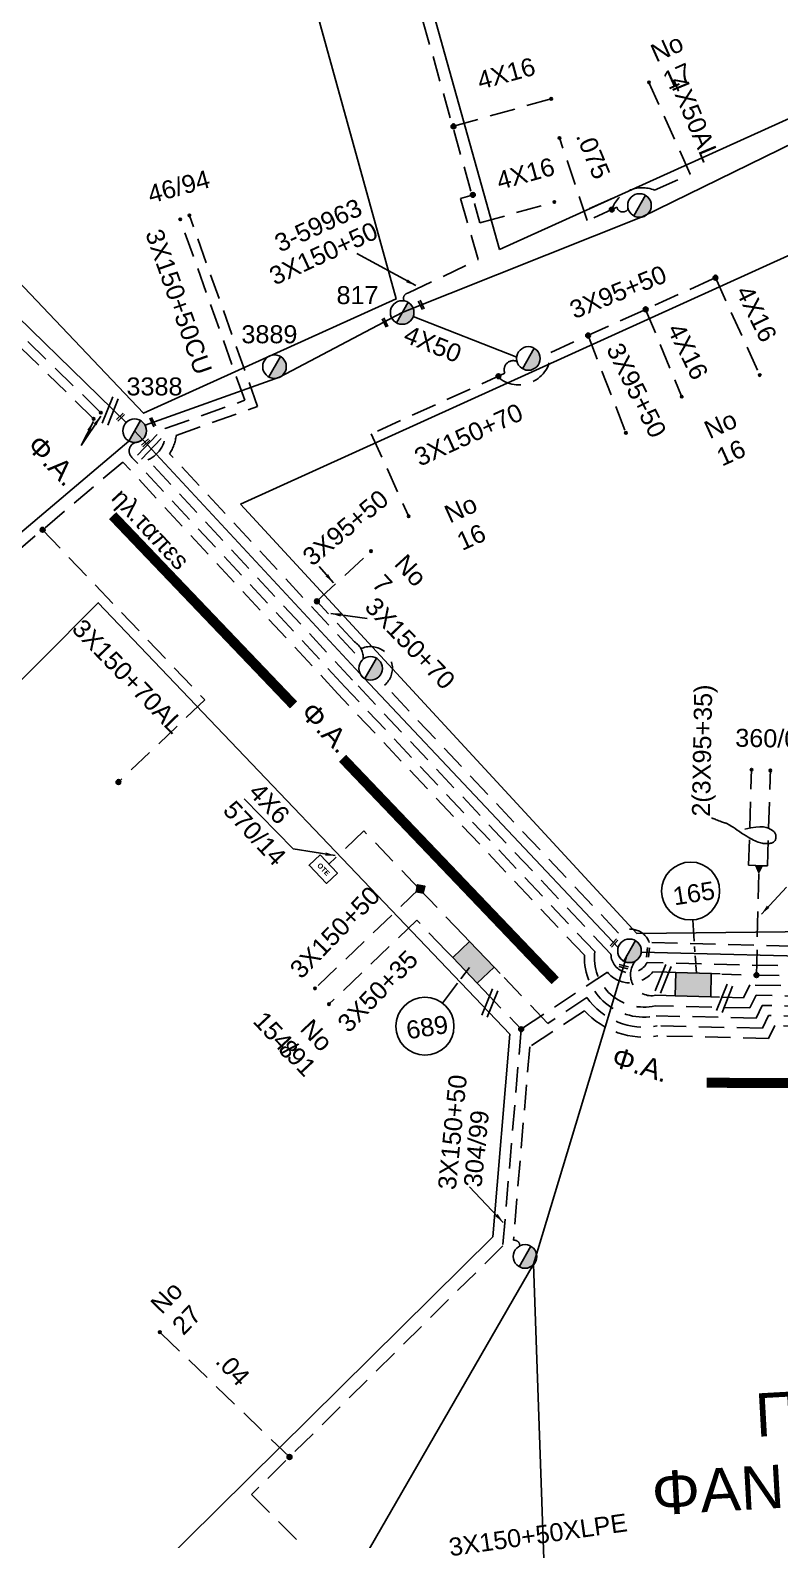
# Model space of a CAD drawing. Header units: millimetres. Extents: x 771 to 3391, y 686 to 1835.
# Drawn here: x 2291.1 to 2366, y 1156 to 1306.9 of the extents above; entities that cross this region are included whole.
import ezdxf

# ---------------------------------------------------------------- set-up
doc = ezdxf.new("R2010")
doc.units = ezdxf.units.MM
doc.linetypes.add('DASHED', pattern=[19.05, 12.7, -6.35])
for name, color, linetype in [('Link Box 4 Διευθύνσεων', 7, 'Continuous'), ('Pillar OTE', 7, 'Continuous'), ('Άγνωστα', 7, 'Continuous'), ('Γυμνά εναέρια ΧΤ και ΦΟΠ (3Φ)   4x50+16AL', 7, 'Continuous'), ('Εναέρια παροχή ΧΤ 4x16', 7, 'SYN_LINE'), ('Επιγραφές - Σχήματα', 7, 'Continuous'), ('Καλωδια Χ.Τ 3x95+35', 7, 'DASHED'), ('Καλωδια Χ.Τ. 3x50+35', 7, 'Continuous'), ('Καλωδια ΧΤ  3X95+50', 7, 'Continuous'), ('Καλώδια ΧΤ   3x150+50CU', 7, 'DASHED'), ('Καλώδια ΧΤ   3x150+70AL', 7, 'DASHED'), ('Μηχανική τομή', 7, 'Continuous'), ('Στύλος ΦΜ', 7, 'Continuous'), ('Στύλος ΦΜ @ 1', 7, 'Continuous'), ('Συνδέσεις', 7, 'Continuous'), ('Τομή', 7, 'Continuous'), ('Υπόβαθρο ΔΕΗ', 7, 'Continuous'), ('Υπόγεια Καλώδια Δικτύου ΧΤ   .04', 7, 'DASHED'), ('Υπόγεια Καλώδια Δικτύου ΧΤ   .075', 7, 'DASHED'), ('Υπόγεια Καλώδια Δικτύου ΧΤ   .15', 7, 'DASHED'), ('Υπόγεια καλώδια Παροχών ΧΤ   4x16AL', 7, 'DASHED'), ('Υπόγεια καλώδια Παροχών ΧΤ   4x50AL', 7, 'DASHED'), ('Υπόγεια καλώδια Παροχών ΧΤ   4x6', 7, 'DASHED')]:
    doc.layers.add(name, color=color, linetype=linetype)
doc.styles.add('arial', font='ARIAL.TTF')
doc.styles.get("Standard").update_dxf_attribs({"font": 'ARIAL.TTF'})
doc.linetypes.add('SYN_LINE', pattern='A,0.5,-0.0001,["/\\/\\/\\/",Standard,S=0.1,R=0,X=0,Y=-0.05],-0.25', length=0.7501)
doc.dimstyles.new('ISO-25', dxfattribs={"dimtxt": 2.5, "dimasz": 2.5, "dimexe": 1.25, "dimexo": 0.625, "dimtad": 1, "dimtxsty": 'Standard', "dimcen": 2.5, "dimadec": 0, "dimazin": 0, "dimtfac": 1, "dimtmove": 0, "dimatfit": 3, "dimfxl": 1, "dimarcsym": 0})

# ---------------------------------------------------------------- blocks, each defined once
blk = doc.blocks.new('LINK BOX 4 ΑΝΑΧΩΡΗΣΕΩΝ')
at = {"layer": 'Link Box 4 Διευθύνσεων', "ltscale": 40}
blk.add_hatch(color=256, dxfattribs=at).paths.add_polyline_path([(-3.54, 0), (-3.54, -4.67), (3.54, -4.67), (3.54, 0)])
for p, q in [((-3.54, 0), (-5.33, 0)), ((5.33, 0), (3.54, 0)), ((-3.54, -4.67), (-5.33, -4.67)), ((5.33, -4.67), (3.54, -4.67))]:
    blk.add_line(p, q, dxfattribs=at)
blk.add_lwpolyline([(-3.54, -4.67), (-3.54, 0), (3.54, 0), (3.54, -4.67)], close=True, dxfattribs=at)
blk = doc.blocks.new('ΥΠΑΡΧΩΝ ΤΣΙΜΕΝΤΕΝΙΟΣ ΣΤΥΛΟΣ')
at = {"layer": 'Στύλος ΦΜ'}
blk.add_hatch(color=7, dxfattribs=at).paths.add_polyline_path([(-1.29, -2.28, 0.574793), (2.62, 0, 0.268822), (1.3, 2.27)])
at = {"layer": 'Στύλος ΦΜ', "color": 7}
blk.add_line((-1.29, -2.28), (1.3, 2.27), dxfattribs=at)
blk.add_circle((0, 0), 2.62, dxfattribs=at)
at = {"layer": 'Στύλος ΦΜ', "flags": 4}
for tag, p in [('ΑΡΙΘΜΟΣ', (-4.68, 8.05)), ('ΤΥΠΟΣ', (-4.91, 3.03))]:
    blk.add_attdef(tag, p, '', height=4, dxfattribs=at)
blk = doc.blocks.new('_ΣΥΝΔΕΣΗ')
at = {"layer": 'Συνδέσεις', "linetype": 'SYN_LINE', "ltscale": 40}
blk.add_hatch(color=256, dxfattribs=at).paths.add_polyline_path([(0.5, -0.01, 1), (-0.5, -0.01, 1)])
at = {"layer": 'Συνδέσεις'}
blk.add_circle((0, -0.01), 0.5, dxfattribs=at)
blk = doc.blocks.new('ΜΗΧΑΝΙΚΗ ΤΟΜΗ')
at = {"layer": 'Μηχανική τομή', "ltscale": 40}
for p, q in [((-1.89, 0.78), (1.89, 0.78)), ((1.89, 0), (-1.89, 0))]:
    blk.add_line(p, q, dxfattribs=at)
blk = doc.blocks.new('ΤΟΜΗ')
at = {"layer": 'Τομή', "ltscale": 40}
for p, q in [((-5.68, 0), (5.68, 0)), ((5.68, -2.33), (-5.68, -2.33))]:
    blk.add_line(p, q, dxfattribs=at)
blk = doc.blocks.new('TSONTA XT1')
at = {"ltscale": 40}
h = blk.add_hatch(color=256, dxfattribs=at)
h.dxf.hatch_style = 1
h.paths.add_polyline_path([(595.96, 2487.66), (597.07, 2488.77), (595.96, 2489.87), (594.85, 2488.77)])
blk.add_lwpolyline([(594.85, 2488.77), (595.96, 2489.87), (597.07, 2488.77), (595.96, 2487.66)], close=True, dxfattribs=at)
blk = doc.blocks.new('PILLAR ΟΤΕ')
at = {"layer": 'Pillar OTE', "ltscale": 40}
blk.add_lwpolyline([(-3.31, 2.02), (3.39, 2.02), (3.39, -1.99), (-3.31, -1.99)], close=True, dxfattribs=at)
at = {"layer": 'Pillar OTE', "insert": (-1.81, 0.71), "char_height": 1.3575, "width": 109.961, "attachment_point": 1}
blk.add_mtext('{\\fArial|b1|i0|c161|p34;OTE}', dxfattribs=at)

msp = doc.modelspace()

# ---------------------------------------------------------------- hatches: boundary and pattern name
at = {"layer": 'Καλώδια ΧΤ   3x150+50CU', "linetype": 'DASHED', "ltscale": 0.2}
h = msp.add_hatch(color=256, dxfattribs=at)
h.dxf.hatch_style = 1
h.paths.add_polyline_path([(2364.20894, 1223.41581), (2363.56836, 1223.43556), (2363.85727, 1222.74172)])

# ---------------------------------------------------------------- linework, layer by layer
at = {"color": 85, "const_width": 1}
for points in [[(2299.34158, 1258.3949), (2317.4086, 1239.4784)], [(2322.30549, 1234.14684), (2343.54004, 1211.91387)], [(2358.66057, 1201.72077), (2393.73994, 1201.62395)]]:
    msp.add_lwpolyline(points, dxfattribs=at)
at = {"layer": 'Pillar OTE', "ltscale": 40}
msp.add_lwpolyline([(2364.20894, 1223.41581), (2363.85727, 1222.74172), (2363.56836, 1223.43556), (2364.20894, 1223.41581)], dxfattribs=at)
at = {"layer": 'Άγνωστα', "color": 5}
msp.add_lwpolyline([(2329.36509, 1278.30485), (2339.68965, 1274.24347)], dxfattribs=at)
at = {"layer": 'Άγνωστα'}
msp.add_lwpolyline([(2362.4644, 1227.05236), (2363.05981, 1227.19836), (2363.56147, 1227.27878), (2363.97905, 1227.30432), (2364.32226, 1227.28565), (2364.60077, 1227.23348), (2364.8243, 1227.15849), (2365.00252, 1227.07137), (2365.14512, 1226.9828), (2365.26065, 1226.90141), (2365.35297, 1226.82748), (2365.42481, 1226.75922), (2365.47888, 1226.69486), (2365.51791, 1226.63261), (2365.54462, 1226.57067), (2365.56171, 1226.50727), (2365.57192, 1226.44062), (2365.57741, 1226.3695), (2365.57817, 1226.29498), (2365.57363, 1226.21868), (2365.56325, 1226.14225), (2365.54645, 1226.06731), (2365.52267, 1225.99549), (2365.49136, 1225.92844), (2365.45196, 1225.86777), (2365.40407, 1225.81476), (2365.348, 1225.76928), (2365.28423, 1225.73082), (2365.21325, 1225.69888), (2365.13553, 1225.67295), (2365.05155, 1225.65254), (2364.96179, 1225.63714), (2364.86674, 1225.62626), (2364.76678, 1225.61957), (2364.66199, 1225.61747), (2364.55237, 1225.62056), (2364.43791, 1225.6294), (2364.31861, 1225.6446), (2364.19444, 1225.66673), (2364.06542, 1225.69638), (2363.93152, 1225.73412), (2363.79257, 1225.78055), (2363.64766, 1225.83626), (2363.49572, 1225.90183), (2363.33566, 1225.97785), (2363.1664, 1226.06491), (2362.98687, 1226.1636), (2362.79598, 1226.27452), (2362.59266, 1226.39824), (2362.37695, 1226.53447), (2362.15343, 1226.67934), (2361.9278, 1226.8281), (2361.70577, 1226.97598), (2361.49304, 1227.11823), (2361.29532, 1227.2501), (2361.11831, 1227.36682), (2360.96771, 1227.46365), (2360.84717, 1227.53734), (2360.75212, 1227.59075), (2360.67593, 1227.62828), (2360.61198, 1227.65431), (2360.55362, 1227.67323), (2360.49423, 1227.68941), (2360.42718, 1227.70725), (2360.34584, 1227.73114), (2360.24558, 1227.76432), (2360.1297, 1227.80554), (2360.00352, 1227.85241), (2359.87235, 1227.90255), (2359.74149, 1227.95355), (2359.61625, 1228.00303), (2359.50194, 1228.04861), (2359.40387, 1228.08789), (2359.32602, 1228.11907), (2359.26709, 1228.14262), (2359.22444, 1228.15962), (2359.19544, 1228.17114), (2359.17747, 1228.17824), (2359.16789, 1228.18199), (2359.16407, 1228.18346), (2359.16338, 1228.18371)], dxfattribs=at)
at = {"layer": 'Άγνωστα', "linetype": 'Continuous', "ltscale": 0.2}
msp.add_lwpolyline([(2341.37661, 1183.6089), (2342.48617, 1151.28368), (2359.34394, 1134.88444)], dxfattribs=at)
at = {"layer": 'Γυμνά εναέρια ΧΤ και ΦΟΠ (3Φ)   4x50+16AL', "color": 151, "linetype": 'Continuous', "ltscale": 0.2}
msp.add_lwpolyline([(2247.27158, 1324.51129), (2256.41309, 1312.95782), (2285.72418, 1282.2959), (2300.69562, 1267.69801)], dxfattribs=at)
at = {"layer": 'Γυμνά εναέρια ΧΤ και ΦΟΠ (3Φ)   4x50+16AL', "color": 5, "linetype": 'Continuous', "ltscale": 0.2}
msp.add_lwpolyline([(2302.57665, 1267.43271), (2316.02033, 1272.22373), (2328.25627, 1278.69423), (2352.23586, 1288.24413), (2387.34577, 1305.44032)], dxfattribs=at)
at = {"layer": 'Γυμνά εναέρια ΧΤ και ΦΟΠ (3Φ)   4x50+16AL', "color": 30, "linetype": 'Continuous', "ltscale": 0.2}
for points in [[(2186.19674, 1154.48385), (2193.82957, 1161.12042), (2212.33112, 1179.91729), (2238.86191, 1206.61296), (2261.48783, 1229.82608), (2277.61745, 1246.09651), (2300.95784, 1265.85131)], [(2352.12484, 1214.76834), (2373.27296, 1214.22884), (2403.58318, 1208.13172)]]:
    msp.add_lwpolyline(points, dxfattribs=at)
at = {"layer": 'Γυμνά εναέρια ΧΤ και ΦΟΠ (3Φ)   4x50+16AL', "color": 62, "linetype": 'Continuous', "ltscale": 0.2}
msp.add_lwpolyline([(2301.54114, 1266.87449), (2324.45976, 1242.14733), (2349.8284, 1215.24959)], dxfattribs=at)
at = {"layer": 'Γυμνά εναέρια ΧΤ και ΦΟΠ (3Φ)   4x50+16AL', "color": 6, "linetype": 'Continuous', "ltscale": 0.2}
msp.add_lwpolyline([(2248.92846, 1075.3273), (2261.4972, 1089.95833), (2297.5216, 1125.6236), (2322.9778, 1151.65353), (2341.37661, 1183.6089), (2350.69594, 1214.45221)], dxfattribs=at)
at = {"layer": 'Καλωδια Χ.Τ 3x95+35', "color": 62, "linetype": 'DASHED', "ltscale": 0.2}
for points in [[(2363.56836, 1223.43556), (2362.84942, 1223.45773), (2363.14677, 1233.102)], [(2364.20894, 1223.41581), (2364.72934, 1223.39977), (2365.02853, 1233.10347)]]:
    msp.add_lwpolyline(points, dxfattribs=at)
at = {"layer": 'Καλωδια Χ.Τ. 3x50+35', "color": 133, "linetype": 'DASHED', "ltscale": 0.2}
msp.add_lwpolyline([(2332.68859, 1214.87079), (2329.72844, 1217.96951), (2320.94157, 1209.57558)], dxfattribs=at)
at = {"layer": 'Καλωδια ΧΤ  3X95+50', "color": 5, "linetype": 'DASHED', "ltscale": 0.2}
msp.add_lwpolyline([(2337.78185, 1272.29164, 0.65845412), (2343.09232, 1274.70429), (2359.53879, 1282.17626)], format="xyb", dxfattribs=at)
msp.add_lwpolyline([(2346.82167, 1276.39861), (2350.57712, 1266.72147)], dxfattribs=at)
at = {"layer": 'Καλωδια ΧΤ  3X95+50', "color": 62, "linetype": 'DASHED', "ltscale": 0.2}
msp.add_lwpolyline([(2319.74362, 1249.83735), (2325.21329, 1254.91295)], dxfattribs=at)
at = {"layer": 'Καλώδια ΧΤ   3x150+50CU', "color": 1, "linetype": 'DASHED', "ltscale": 0.2}
for points in [[(2297.41664, 1268.09558), (2284.2996, 1280.88534), (2254.89936, 1311.64052), (2247.42231, 1321.09038, -0.605559083), (2242.76254, 1328.25628), (2261.4453, 1346.48936, -0.745850213), (2271.60416, 1350.02995)], [(2433.84277, 1212.97576), (2446.13832, 1224.69563), (2415.82495, 1256.47952), (2374.29007, 1217.2569, 0.603707873), (2370.97685, 1215.28774), (2352.92005, 1215.74838, 0.506022439), (2349.8594, 1216.67517), (2326.50652, 1241.4687, 1.053469912), (2323.53407, 1244.64421), (2305.03148, 1264.58331, 0.118409292), (2305.69167, 1266.41962), (2313.81476, 1269.31451), (2307.01412, 1288.39725)]]:
    msp.add_lwpolyline(points, format="xyb", dxfattribs=at)
at = {"layer": 'Καλώδια ΧΤ   3x150+50CU', "color": 85, "linetype": 'DASHED', "ltscale": 0.2}
for points in [[(2298.14271, 1268.71527), (2284.97518, 1281.55427), (2255.61721, 1312.26522), (2247.33227, 1322.73614, -0.784269342), (2245.18052, 1328.51909), (2263.14357, 1346.03303, -0.763394682), (2270.06629, 1349.34939)], [(2432.97822, 1213.88277), (2444.54912, 1224.91192), (2415.78621, 1255.06752), (2375.1902, 1216.73151, -0.510889366), (2373.37591, 1213.23415), (2352.70777, 1213.75338, -0.780017763), (2349.10046, 1214.56395), (2323.30757, 1241.94802), (2302.86552, 1263.97715, 0.336684257), (2304.58637, 1267.08732), (2312.5371, 1269.92078), (2306.07215, 1288.06155)]]:
    msp.add_lwpolyline(points, format="xyb", dxfattribs=at)
at = {"layer": 'Καλώδια ΧΤ   3x150+50CU', "color": 6, "linetype": 'DASHED', "ltscale": 0.2}
msp.add_lwpolyline([(2328.44097, 1279.85836, -0.522983782), (2328.90474, 1280.65146), (2335.83084, 1283.97703), (2334.07987, 1290.10167), (2335.23511, 1290.42735)], format="xyb", dxfattribs=at)
at = {"layer": 'Καλώδια ΧΤ   3x150+50CU', "linetype": 'DASHED', "ltscale": 0.2}
msp.add_lwpolyline([(2349.28543, 1290.12611), (2346.32932, 1288.78804)], dxfattribs=at)
at = {"layer": 'Καλώδια ΧΤ   3x150+50CU', "color": 6, "linetype": 'DASHED', "ltscale": 0.2}
msp.add_lwpolyline([(2336.02071, 1287.64077), (2343.49662, 1289.74839)], dxfattribs=at)
at = {"layer": 'Καλώδια ΧΤ   3x150+50CU', "color": 5, "linetype": 'DASHED', "ltscale": 0.2}
for points in [[(2339.71768, 1273.81051, 0.675936313), (2338.51221, 1272.62346), (2325.17067, 1266.56212), (2328.85555, 1258.45136)], [(2432.1926, 1214.70699), (2443.03994, 1225.04647), (2415.75117, 1253.65903), (2399.16838, 1237.9994), (2400.55405, 1236.54763), (2378.45224, 1215.68571, -0.433765259), (2372.82451, 1210.275), (2363.59094, 1210.48083), (2362.97977, 1209.20225), (2353.52329, 1209.41083, -0.520259781), (2347.48133, 1214.82448), (2322.57708, 1241.26508), (2301.27565, 1264.22033, -0.57670443), (2301.60404, 1265.69982)]]:
    msp.add_lwpolyline(points, format="xyb", dxfattribs=at)
at = {"layer": 'Καλώδια ΧΤ   3x150+50CU', "color": 173, "linetype": 'DASHED', "ltscale": 0.2}
msp.add_lwpolyline([(2431.3347, 1215.60702), (2441.45794, 1225.25629), (2415.70786, 1252.25558), (2400.58586, 1237.96256), (2401.96345, 1236.51153), (2379.44201, 1215.24497, -0.412656095), (2372.77174, 1209.2764), (2364.20959, 1209.4563), (2363.60345, 1208.18825), (2353.62144, 1208.40842, -0.487799961), (2346.45041, 1214.4605), (2321.84659, 1240.58215), (2300.3465, 1263.75147), (2287.8031, 1253.13501)], format="xyb", dxfattribs=at)
at = {"layer": 'Καλώδια ΧΤ   3x150+50CU', "color": 133, "linetype": 'DASHED', "ltscale": 0.2}
msp.add_lwpolyline([(2430.49173, 1216.4914), (2439.89086, 1225.45047), (2415.6774, 1250.83854), (2401.99977, 1237.92175), (2403.37248, 1236.46808), (2380.40517, 1214.7791, -0.396445279), (2372.71896, 1208.27779), (2364.83358, 1208.44297), (2364.22712, 1207.17425), (2353.70973, 1207.40623, -0.295673625), (2346.70186, 1210.24939), (2342.81499, 1207.64927), (2337.74756, 1212.95392)], format="xyb", dxfattribs=at)
at = {"layer": 'Καλώδια ΧΤ   3x150+50CU', "color": 30, "linetype": 'DASHED', "ltscale": 0.2}
msp.add_lwpolyline([(2429.64237, 1217.38248), (2438.3174, 1225.65134), (2415.63546, 1249.43364), (2403.41368, 1237.88095), (2404.78623, 1236.42745), (2381.3477, 1214.29375, -0.383494921), (2372.66618, 1207.27919), (2365.45757, 1207.42964), (2364.8508, 1206.16025), (2353.79025, 1206.40421, -0.259446326), (2346.479, 1208.92441), (2340.991, 1205.31298), (2339.36214, 1185.97572, -0.489902072), (2339.99811, 1185.41791)], format="xyb", dxfattribs=at)
at = {"layer": 'Καλώδια ΧΤ   3x150+50CU', "color": 62, "linetype": 'DASHED', "ltscale": 0.2}
for points in [[(2424.18002, 1223.09366), (2428.51797, 1227.22852), (2415.97067, 1240.39715), (2405.46375, 1229.95543), (2398.4418, 1237.31229), (2376.35161, 1216.45284, -0.441388812), (2373.52299, 1212.24502), (2360.16793, 1212.56565)], [(2354.62953, 1210.43191), (2353.57786, 1210.46126, -0.712168094), (2351.55367, 1213.89268)]]:
    msp.add_lwpolyline(points, format="xyb", dxfattribs=at)
at = {"layer": 'Καλώδια ΧΤ   3x150+50CU', "color": 2, "linetype": 'DASHED', "ltscale": 0.2}
msp.add_lwpolyline([(2407.48033, 1226.39766), (2398.40139, 1235.89863), (2377.42629, 1216.09226, -0.401057488), (2373.67007, 1211.2559), (2362.96736, 1211.49501), (2362.3561, 1210.21625), (2360.10689, 1210.27903)], format="xyb", dxfattribs=at)
at = {"layer": 'Καλώδια ΧΤ   3x150+50CU', "color": 62, "linetype": 'DASHED', "ltscale": 0.2}
msp.add_lwpolyline([(2363.63029, 1212.48253), (2363.87163, 1223.04314)], dxfattribs=at)
at = {"layer": 'Καλώδια ΧΤ   3x150+50CU', "color": 133, "linetype": 'DASHED', "ltscale": 0.2}
msp.add_lwpolyline([(2334.37629, 1216.48301), (2329.96712, 1221.09859), (2319.55384, 1211.15098)], dxfattribs=at)
at = {"layer": 'Καλώδια ΧΤ   3x150+50CU', "color": 151, "linetype": 'DASHED', "ltscale": 0.2}
msp.add_lwpolyline([(2354.69465, 1212.76501), (2353.28801, 1212.81239, -0.480032046), (2348.75329, 1212.77545), (2348.75329, 1212.77545), (2340.13587, 1207.07488)], format="xyb", dxfattribs=at)
msp.add_lwpolyline([(2336.3692, 1211.01788), (2340.13587, 1207.07488), (2338.31117, 1185.41265), (2313.22301, 1160.58738), (2320.32715, 1153.41149), (2316.36196, 1149.40738)], dxfattribs=at)
at = {"layer": 'Καλώδια ΧΤ   3x150+50CU', "linetype": 'DASHED', "ltscale": 0.2}
for centre, start, end in [((2301.53888, 1266.87578), 273.171785, 339.5644469), ((2350.95527, 1214.9071), 163.0944725, 353.2339349)]:
    msp.add_arc(centre, 1.17777, start, end, dxfattribs=at)
at = {"layer": 'Καλώδια ΧΤ   3x150+70AL', "color": 173, "linetype": 'DASHED', "ltscale": 0.2}
msp.add_lwpolyline([(2292.35228, 1256.98533), (2308.54171, 1239.98343), (2299.93368, 1231.78675)], dxfattribs=at)
at = {"layer": 'Καλώδια ΧΤ   3x150+70AL', "color": 62, "linetype": 'DASHED', "ltscale": 0.2}
msp.add_lwpolyline([(2324.37329, 1244.05835, 0.273112106), (2323.50242, 1245.78673), (2319.74362, 1249.83735)], format="xyb", dxfattribs=at)
at = {"layer": 'Υπόβαθρο ΔΕΗ'}
for points in [[(2337.97253, 1285.00536), (2484.4468, 1351.30659), (2454.78966, 1425.44773), (2315.3288, 1365.98262), (2337.97253, 1285.00536)], [(2305.14221, 1361.43686), (2327.66727, 1280.05729), (2302.41147, 1268.62894), (2248.36363, 1325.60742), (2269.51218, 1345.96005), (2305.14221, 1361.43686)], [(2312.10627, 1259.52834), (2489.06779, 1339.92554), (2492.97433, 1330.3508), (2372.43364, 1216.87923), (2351.68239, 1216.64469), (2312.10627, 1259.52834)], [(2186.77831, 1137.90283), (2297.90838, 1249.68395), (2339.00353, 1206.59409), (2337.2951, 1186.31214), (2236.60915, 1086.68124), (2186.77831, 1137.90283)], [(2317.37369, 1225.08197), (2312.48111, 1230.08824)], [(2357.26979, 1217.99497), (2357.41653, 1215.88024)], [(2357.45409, 1215.33891), (2357.49172, 1214.79666)], [(2357.51915, 1214.40132), (2357.56861, 1213.68846)], [(2334.09998, 1212.09309), (2334.96886, 1213.24493)], [(2357.58138, 1213.5045), (2357.63839, 1212.68285)], [(2332.27773, 1209.6774), (2333.79282, 1211.6859)]]:
    msp.add_lwpolyline(points, dxfattribs=at)
for centre in [(2357.06019, 1220.88219), (2330.53377, 1207.36687)]:
    msp.add_circle(centre, 2.89482, dxfattribs=at)
at = {"layer": 'Υπόγεια Καλώδια Δικτύου ΧΤ   .04', "color": 151, "ltscale": 0.2}
msp.add_lwpolyline([(2317.00212, 1164.32689), (2304.05779, 1176.79986)], dxfattribs=at)
at = {"layer": 'Υπόγεια Καλώδια Δικτύου ΧΤ   .075', "color": 5, "linetype": 'DASHED', "ltscale": 0.2}
msp.add_lwpolyline([(2350.82206, 1289.07177, -0.71102856), (2349.6978, 1289.2151), (2346.74169, 1287.87702), (2343.96585, 1296.14152)], format="xyb", dxfattribs=at)
at = {"layer": 'Υπόγεια Καλώδια Δικτύου ΧΤ   .15', "color": 6, "linetype": 'DASHED', "ltscale": 0.2}
msp.add_lwpolyline([(2273.1579, 1352.49483, -0.243440424), (2278.3832, 1352.5694), (2294.73989, 1360.98525), (2311.9842, 1368.58885), (2318.83673, 1344.28222), (2319.96284, 1344.59969), (2336.02071, 1287.64077)], format="xyb", dxfattribs=at)
at = {"layer": 'Υπόγεια καλώδια Παροχών ΧΤ   4x16AL', "color": 6, "linetype": 'DASHED', "ltscale": 0.2}
msp.add_lwpolyline([(2333.38162, 1297.30075), (2343.14098, 1300.05211)], dxfattribs=at)
at = {"layer": 'Υπόγεια καλώδια Παροχών ΧΤ   4x16AL', "color": 5, "linetype": 'DASHED', "ltscale": 0.2}
for points in [[(2359.53879, 1282.17626), (2363.96176, 1272.44091)], [(2352.57062, 1279.01048), (2356.16336, 1270.31752)]]:
    msp.add_lwpolyline(points, dxfattribs=at)
at = {"layer": 'Υπόγεια καλώδια Παροχών ΧΤ   4x50AL', "color": 5, "linetype": 'DASHED', "ltscale": 0.2}
msp.add_lwpolyline([(2349.1866, 1288.98371, -0.431815301), (2353.46455, 1290.92011), (2357.02207, 1292.53041), (2352.91289, 1301.60852)], format="xyb", dxfattribs=at)
at = {"layer": 'Υπόγεια καλώδια Παροχών ΧΤ   4x6', "color": 133, "linetype": 'DASHED', "ltscale": 0.2}
msp.add_lwpolyline([(2329.96712, 1221.09859), (2324.44109, 1226.88331), (2320.89787, 1223.54743)], dxfattribs=at)

# ---------------------------------------------------------------- block references
at = {"layer": 'Link Box 4 Διευθύνσεων'}
for p, xscale, yscale, zscale, rotation in [((2336.21659, 1214.55656), 0.4999999999999999, 0.4999999999999999, 0.4999999999999999, 313.6898198086051), ((2357.35781, 1212.69068), 0.4999999999999998, 0.4999999999999998, 0.4999999999999998, 358.4011800515383)]:
    msp.add_blockref('LINK BOX 4 ΑΝΑΧΩΡΗΣΕΩΝ', p, dxfattribs=dict(at, xscale=xscale, yscale=yscale, zscale=zscale, rotation=rotation))
at = {"layer": 'Pillar OTE', "xscale": 0.375, "yscale": 0.375, "zscale": 0.375, "rotation": 313.6426660536036}
msp.add_blockref('PILLAR ΟΤΕ', (2320.36538, 1223.07311), dxfattribs=at)
at = {"layer": 'Μηχανική τομή'}
for p, xscale, yscale, zscale, rotation in [((2330.25089, 1279.50126), 0.249999999999919, 0.249999999999919, 0.249999999999919, 115.910301280676), ((2326.62964, 1277.72764), 0.249999999999919, 0.249999999999919, 0.249999999999919, 115.910301280676), ((2300.20518, 1268.1762), 0.249999999999919, 0.249999999999919, 0.249999999999919, 44.01630571960735), ((2303.42985, 1267.79359), 0.249999999999919, 0.249999999999919, 0.249999999999919, 115.910301280676), ((2302.70952, 1265.61391), 0.249999999999919, 0.249999999999919, 0.249999999999919, 44.01630571960735), ((2349.48162, 1215.61728), 0.2500000000001927, 0.2500000000001927, 0.2500000000001927, 47.56232238098838), ((2352.90083, 1214.73979), 0.2500000000001927, 0.2500000000001927, 0.2500000000001927, 85.07129513331539), ((2350.33893, 1213.23677), 0.2500000000001927, 0.2500000000001927, 0.2500000000001927, 345.6835762021376)]:
    msp.add_blockref('ΜΗΧΑΝΙΚΗ ΤΟΜΗ', p, dxfattribs=dict(at, xscale=xscale, yscale=yscale, zscale=zscale, rotation=rotation))
at = {"layer": 'Στύλος ΦΜ @ 1', "ltscale": 40, "xscale": 0.4499999999998181, "yscale": 0.4499999999998181, "zscale": 0.4499999999998181}
for p in [(2351.9565, 1289.38829), (2340.85886, 1274.1018), (2325.10304, 1243.1339), (2350.95527, 1214.9071), (2340.52528, 1184.36471)]:
    msp.add_blockref('ΥΠΑΡΧΩΝ ΤΣΙΜΕΝΤΕΝΙΟΣ ΣΤΥΛΟΣ', p, dxfattribs=at)
at = {"layer": 'Στύλος ΦΜ @ 1', "ltscale": 40}
ref = msp.add_blockref('ΥΠΑΡΧΩΝ ΤΣΙΜΕΝΤΕΝΙΟΣ ΣΤΥΛΟΣ', (2328.254, 1278.69552), dxfattribs=dict(at, xscale=0.4499999999998181, yscale=0.4499999999998181, zscale=0.4499999999998181))
ref.add_attrib('ΤΥΠΟΣ', '817', (2321.69925, 1279.53094), dxfattribs={"layer": 'Στύλος ΦΜ', "height": 1.8, "flags": 4})
ref = msp.add_blockref('ΥΠΑΡΧΩΝ ΤΣΙΜΕΝΤΕΝΙΟΣ ΣΤΥΛΟΣ', (2315.50952, 1273.28496), dxfattribs=dict(at, xscale=0.4499999999998181, yscale=0.4499999999998181, zscale=0.4499999999998181))
ref.add_attrib('ΤΥΠΟΣ', '3889', (2312.20153, 1275.61934), dxfattribs={"layer": 'Στύλος ΦΜ', "height": 1.8, "flags": 4})
ref = msp.add_blockref('ΥΠΑΡΧΩΝ ΤΣΙΜΕΝΤΕΝΙΟΣ ΣΤΥΛΟΣ', (2301.53888, 1266.87578), dxfattribs=dict(at, xscale=0.4499999999998181, yscale=0.4499999999998181, zscale=0.4499999999998181))
ref.add_attrib('ΤΥΠΟΣ', '3388', (2300.72652, 1270.40526), dxfattribs={"layer": 'Στύλος ΦΜ', "height": 1.8, "flags": 4})
at = {"layer": 'Συνδέσεις'}
for p, xscale, yscale, zscale in [((2352.90156, 1301.70204), 0.25, 0.25, 0.25), ((2343.1403, 1300.05192), 0.25, 0.25, 0.25), ((2333.38162, 1297.30075), 0.4777242751394019, 0.4777242751394019, 0.4777242751394019), ((2343.96585, 1296.14152), 0.25, 0.25, 0.25), ((2335.31316, 1290.44936), 0.4777242751394019, 0.4777242751394019, 0.4777242751394019), ((2343.45408, 1289.73639), 0.25, 0.25, 0.25), ((2307.01412, 1288.39725), 0.25, 0.25, 0.25), ((2349.1866, 1288.98371), 0.4777242751394019, 0.4777242751394019, 0.4777242751394019), ((2306.09383, 1288.00072), 0.25, 0.25, 0.25), ((2359.53879, 1282.17626), 0.4777242751394019, 0.4777242751394019, 0.4777242751394019), ((2352.57062, 1279.01048), 0.4777242751394019, 0.4777242751394019, 0.4777242751394019), ((2346.82167, 1276.39861), 0.4777242751394019, 0.4777242751394019, 0.4777242751394019), ((2337.86832, 1272.33092), 0.4777242751394019, 0.4777242751394019, 0.4777242751394019), ((2363.96302, 1272.44057), 0.25, 0.25, 0.25), ((2356.17596, 1270.28703), 0.25, 0.25, 0.25), ((2298.16947, 1268.68919), 0.25, 0.25, 0.25), ((2297.44339, 1268.0695), 0.25, 0.25, 0.25), ((2350.59784, 1266.66809), 0.25, 0.25, 0.25), ((2328.8999, 1258.33708), 0.25, 0.25, 0.25), ((2292.35228, 1256.98533), 0.4777242751394019, 0.4777242751394019, 0.4777242751394019), ((2325.13912, 1254.84412), 0.25, 0.25, 0.25), ((2319.74362, 1249.83735), 0.4777242751394019, 0.4777242751394019, 0.4777242751394019), ((2363.14418, 1233.01813), 0.25, 0.25, 0.25), ((2365.02301, 1232.92466), 0.25, 0.25, 0.25), ((2299.92547, 1231.77894), 0.4777242751394019, 0.4777242751394019, 0.4777242751394019), ((2363.63431, 1212.48243), 0.4777242751394019, 0.4777242751394019, 0.4777242751394019), ((2319.55384, 1211.15098), 0.25, 0.25, 0.25), ((2320.94157, 1209.57558), 0.25, 0.25, 0.25), ((2340.14036, 1207.07359), 0.4777242751394019, 0.4777242751394019, 0.4777242751394019), ((2304.05779, 1176.79986), 0.25, 0.25, 0.25), ((2317.00212, 1164.32689), 0.4777242751394019, 0.4777242751394019, 0.4777242751394019)]:
    msp.add_blockref('_ΣΥΝΔΕΣΗ', p, dxfattribs=dict(at, xscale=xscale, yscale=yscale, zscale=zscale))
at = {"layer": 'Συνδέσεις', "xscale": 0.4722079889930647, "yscale": 0.4722079889930647, "zscale": 0.4722079889930647, "rotation": 34.03632876482109}
msp.add_blockref('TSONTA XT1', (2754.65853, 89.68996), dxfattribs=at)
at = {"layer": 'Τομή', "xscale": 0.2499999999998873, "yscale": 0.2499999999998873, "zscale": 0.2499999999998873}
for p, rotation in [((2299.37628, 1268.745), 248.1909067709115), ((2303.21697, 1265.06642), 225.9546965811838), ((2354.58599, 1212.00932), 248.1909067709115), ((2360.7252, 1210.04715), 248.1909067709115), ((2337.27407, 1209.58501), 248.1909067709115)]:
    msp.add_blockref('ΤΟΜΗ', p, dxfattribs=dict(at, rotation=rotation))

# ---------------------------------------------------------------- texts
at = {"ltscale": 40, "insert": (2376.31031, 1171.38274), "char_height": 4, "width": 50.8524206, "attachment_point": 2, "rotation": 3.2060314, "style": 'arial'}
msp.add_mtext('{\\H1.083x;ΠΛATEIA\\PΦANEΡΩMENHΣ}', dxfattribs=at)
at = {"layer": 'Άγνωστα', "color": 7}
note = msp.add_mtext_dynamic_manual_height_columns('No ', width=1.8, gutter_width=1.95726, heights=[0.04535, 0], dxfattribs=dict(at, insert=(2349.429, 1303.77313), char_height=1.8, attachment_point=1, rotation=24.0718799))
for column, words in zip(note.columns.linked_columns, ['17']):
    column.text = words
at = {"layer": 'Άγνωστα', "color": 7, "char_height": 1.8, "attachment_point": 1}
for s, gutter_width, insert, rotation in [('46/94', 12.5, (2302.66886, 1291.31358), 15.3301745), ('3-59963', 12.5, (2315.30381, 1286.30469), 24.6881639), ('3X150+50CU', 12.5, (2304.27964, 1287.21709), 289.4148776), ('3X150+50', 12.5, (2314.7788, 1283.01323), 24.6881639), ('3X95+50', 12.5, (2344.77828, 1279.6866), 22.0004625), ('4X50', 12.5, (2328.92243, 1277.47214), 338.2558085), ('3X95+50', 12.5, (2350.21201, 1275.86192), 296.4407628), ('3X150+70', 12.5, (2329.26579, 1264.91187), 24.5364966), ('3X95+50', 12.5, (2318.11734, 1254.65052), 39.6922886), ('3X150+70', 12.5, (2325.70169, 1250.41523), 313.9831801), ('2(3X95+35)', 12.5, (2357.18429, 1228.33124), 88.9521787), ('360/00', 12.5, (2361.53665, 1237.10418), 358.9521787), ('4Χ6', 1.96155, (2314.12974, 1231.88986), 313.1237209), ('570/14', 1.96155, (2311.56559, 1230.08824), 313.1237209), ('3X150+50', 12.5, (2316.87583, 1213.25257), 45.8272142), ('165', 12.5, (2355.16389, 1221.21862), 9.0165632), ('3X50+35', 12.5, (2321.63085, 1207.87035), 45.8272142), ('154/91', 1.96155, (2314.57504, 1209.03362), 313.1237209), ('689', 12.5, (2328.53694, 1207.83513), 9.0165632), ('3X150+50', 12.5, (2331.81273, 1191.12907), 84.3808466), ('304/99', 12.5, (2334.38646, 1191.39067), 84.3808466), ('3X150+50XLPE', 12.5, (2332.80094, 1156.18258), 8.0565703)]:
    msp.add_mtext_dynamic_manual_height_columns(s, width=1.8, gutter_width=gutter_width, heights=[0.04535], dxfattribs=dict(at, insert=insert, rotation=rotation))
at = {"layer": 'Άγνωστα', "color": 7}
note = msp.add_mtext_dynamic_manual_height_columns('No ', width=1.8, gutter_width=2.09602, heights=[0.04535, 0], dxfattribs=dict(at, insert=(2354.65966, 1266.05087), char_height=1.8, attachment_point=1, rotation=24.3685301))
for column, words in zip(note.columns.linked_columns, ['16']):
    column.text = words
note = msp.add_mtext_dynamic_manual_height_columns('ηλ.ταπεs^J', width=1.8, gutter_width=12.5, heights=[0.04535, 0], dxfattribs=dict(at, insert=(2290.68523, 1271.77893), char_height=1.8, attachment_point=1, rotation=312.9264974))
for column, words in zip(note.columns.linked_columns, ['\\P\\P']):
    column.text = words
note = msp.add_mtext_dynamic_manual_height_columns('No ', width=1.8, gutter_width=2.09602, heights=[0.04535, 0], dxfattribs=dict(at, insert=(2328.71833, 1257.62253), char_height=1.8, attachment_point=1, rotation=24.3685301))
for column, words in zip(note.columns.linked_columns, ['16']):
    column.text = words
note = msp.add_mtext_dynamic_manual_height_columns('No ', width=1.8, gutter_width=2.09602, heights=[0.04535, 0], dxfattribs=dict(at, insert=(2326.06877, 1257.5962), char_height=1.8, attachment_point=1, rotation=312.425115))
for column, words in zip(note.columns.linked_columns, ['7']):
    column.text = words
note = msp.add_mtext_dynamic_manual_height_columns('No ', width=1.8, gutter_width=1.96155, heights=[0.04535, 0], dxfattribs=dict(at, insert=(2316.70236, 1211.00349), char_height=1.8, attachment_point=1, rotation=313.1237209))
for column, words in zip(note.columns.linked_columns, ['8']):
    column.text = words
note = msp.add_mtext_dynamic_manual_height_columns('No ', width=1.8, gutter_width=1.73367, heights=[0.04535, 0], dxfattribs=dict(at, insert=(2300.4984, 1177.20783), char_height=1.8, attachment_point=1, rotation=45.8272142))
for column, words in zip(note.columns.linked_columns, ['27']):
    column.text = words
at = {"layer": 'Εναέρια παροχή ΧΤ 4x16', "color": 7, "char_height": 1.8, "attachment_point": 1}
for insert, rotation in [((2335.57003, 1302.67902), 15.3301745), ((2337.50101, 1292.6729), 15.3301745), ((2363.13805, 1281.60538), 296.4407628), ((2356.2832, 1277.83951), 296.4407628)]:
    msp.add_mtext_dynamic_manual_height_columns('4X16', width=1.8, gutter_width=12.5, heights=[0.04535], dxfattribs=dict(at, insert=insert, rotation=rotation))
at = {"layer": 'Επιγραφές - Σχήματα', "color": 85, "linetype": 'Continuous', "char_height": 2.019182, "width": 8.1175664, "attachment_point": 1}
for insert, rotation in [((2292.10288, 1266.66124), 313.914932), ((2319.40943, 1239.97935), 313.914932), ((2349.63854, 1205.36712), 342.4075005)]:
    msp.add_mtext('Φ.Α.', dxfattribs=dict(at, insert=insert, rotation=rotation))
at = {"layer": 'Καλώδια ΧΤ   3x150+70AL', "color": 7, "insert": (2296.45964, 1248.22672), "char_height": 1.8, "attachment_point": 1, "rotation": 313.9831801}
msp.add_mtext_dynamic_manual_height_columns('3X150+70AL', width=1.8, gutter_width=12.5, heights=[0.04535], dxfattribs=at)
at = {"layer": 'Υπόγεια Καλώδια Δικτύου ΧΤ   .04', "color": 7, "insert": (2310.81666, 1175.03708), "char_height": 1.8, "attachment_point": 1, "rotation": 313.1237209}
msp.add_mtext_dynamic_manual_height_columns('.04', width=1.8, gutter_width=12.5, heights=[0.04535], dxfattribs=at)
at = {"layer": 'Υπόγεια Καλώδια Δικτύου ΧΤ   .075', "color": 7, "insert": (2347.23484, 1297.04523), "char_height": 1.8, "attachment_point": 1, "rotation": 292.5681617}
msp.add_mtext_dynamic_manual_height_columns('.075', width=1.8, gutter_width=12.5, heights=[0.04535], dxfattribs=at)
at = {"layer": 'Υπόγεια καλώδια Παροχών ΧΤ   4x50AL', "color": 7, "insert": (2356.55345, 1302.52624), "char_height": 1.8, "attachment_point": 1, "rotation": 292.5681617}
msp.add_mtext_dynamic_manual_height_columns('4X50AL', width=1.8, gutter_width=12.5, heights=[0.04535], dxfattribs=at)

# ---------------------------------------------------------------- leaders
at = {"layer": 'Επιγραφές - Σχήματα', "ltscale": 40}
for points in [[(2329.61323, 1281.3772), (2323.7385, 1284.59097)], [(2298.15058, 1268.34841), (2296.20889, 1265.40353)], [(2297.41754, 1267.80457), (2296.20889, 1265.40353)], [(2321.39166, 1251.68406), (2319.97826, 1253.30834)], [(2321.1435, 1248.60176), (2324.77525, 1248.11045)], [(2321.58137, 1224.42815), (2317.37369, 1225.08197)], [(2364.12162, 1218.57095), (2366.6242, 1221.28379)], [(2338.35176, 1187.7704), (2334.98989, 1191.32787)]]:
    msp.add_leader(points, dimstyle='ISO-25', override={"dimasz": 1, "dimtad": 0}, dxfattribs=at)

doc.saveas('drawing.dxf')
